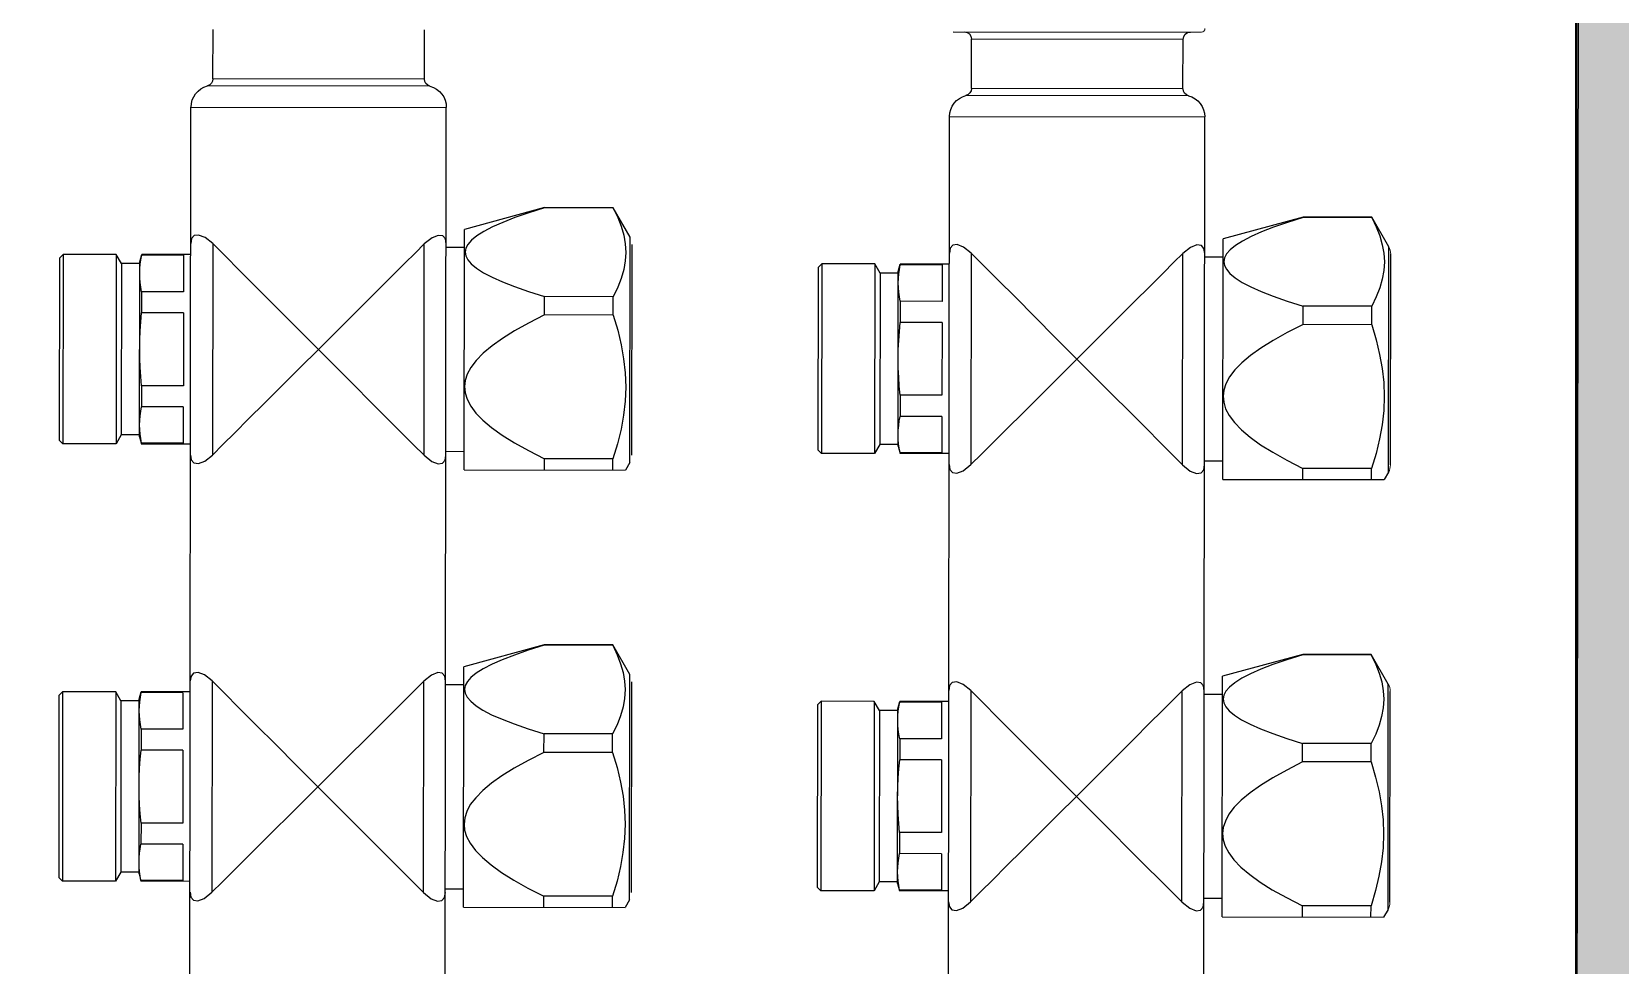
# Model space of a CAD drawing. Header units: millimetres. Extents: x 898 to 1196, y 229 to 443.
# Drawn here: x 1107.3531 to 1107.4948, y 341.9827 to 342.0661 of the extents above; entities that cross this region are included whole.
import ezdxf

# ---------------------------------------------------------------- set-up
doc = ezdxf.new("R2010")
doc.units = ezdxf.units.MM
doc.layers.get('0').update_dxf_attribs({"color": 41})
for name, color, linetype, lineweight in [('alim', 5, 'Continuous', 5), ('CHAUFFAGE', 4, 'Continuous', 5), ('p hachure', 253, 'Continuous', 15), ('p mur', 7, 'Continuous', 40)]:
    doc.layers.add(name, color=color, linetype=linetype, lineweight=lineweight)

# ---------------------------------------------------------------- blocks, each defined once
blk = doc.blocks.new('AUDIT_I_240531090321-0')
at = {"color": 5, "linetype": 'Continuous'}
for centre, start, end in [((42.011, 3.885), 90, 120), ((44.903, 3.885), 60, 90), ((48.011, 3.885), 90, 120), ((50.903, 3.885), 60, 90)]:
    blk.add_arc(centre, 0.2, start, end, dxfattribs=at)
at = {"linetype": 'Continuous'}
blk.add_arc((53.995, 1.485), 0.05, 90, 180, dxfattribs=at)
blk = doc.blocks.new('c ef ecs')
at = {"layer": 'alim', "color": 5, "lineweight": -3}
for p, q in [((-303.87401, 72.86584), (-303.87368, 72.86617)), ((-303.87401, 72.86584), (-303.85708, 72.86584)), ((-303.87401, 72.8611), (-303.87401, 72.86584)), ((-303.87368, 72.86617), (-303.85741, 72.86617)), ((-303.85708, 72.86584), (-303.85741, 72.86617)), ((-303.85708, 72.8611), (-303.85708, 72.86584)), ((-303.83494, 72.86584), (-303.83462, 72.86617)), ((-303.83494, 72.86584), (-303.81802, 72.86584)), ((-303.83494, 72.8611), (-303.83494, 72.86584)), ((-303.83462, 72.86617), (-303.81834, 72.86617)), ((-303.81802, 72.86584), (-303.81834, 72.86617)), ((-303.81802, 72.8611), (-303.81802, 72.86584)), ((-303.87401, 72.8611), (-303.85708, 72.8611)), ((-303.8732, 72.86063), (-303.87401, 72.8611)), ((-303.8732, 72.86063), (-303.8579, 72.86063)), ((-303.8732, 72.859), (-303.8732, 72.86063)), ((-303.8579, 72.86063), (-303.85708, 72.8611)), ((-303.8579, 72.859), (-303.8579, 72.86063)), ((-303.83494, 72.8611), (-303.81802, 72.8611)), ((-303.83413, 72.86063), (-303.83494, 72.8611)), ((-303.83413, 72.86063), (-303.81883, 72.86063)), ((-303.83413, 72.859), (-303.83413, 72.86063)), ((-303.81883, 72.86063), (-303.81802, 72.8611)), ((-303.81883, 72.859), (-303.81883, 72.86063)), ((-303.87336, 72.859), (-303.87401, 72.85883)), ((-303.87401, 72.85883), (-303.87394, 72.85883)), ((-303.87401, 72.85445), (-303.87401, 72.85883)), ((-303.87353, 72.8589), (-303.87394, 72.85883)), ((-303.87394, 72.8551), (-303.87394, 72.85883)), ((-303.87313, 72.85896), (-303.87353, 72.8589)), ((-303.85773, 72.859), (-303.87336, 72.859)), ((-303.87272, 72.85899), (-303.87313, 72.85896)), ((-303.87231, 72.859), (-303.87272, 72.85899)), ((-303.8719, 72.85899), (-303.87231, 72.859)), ((-303.8715, 72.85896), (-303.8719, 72.85899)), ((-303.87109, 72.8589), (-303.8715, 72.85896)), ((-303.87068, 72.85883), (-303.87109, 72.8589)), ((-303.87068, 72.85883), (-303.8688, 72.85883)), ((-303.87068, 72.8551), (-303.87068, 72.85883)), ((-303.86799, 72.8589), (-303.8688, 72.85883)), ((-303.8688, 72.8551), (-303.8688, 72.85883)), ((-303.86718, 72.85896), (-303.86799, 72.8589)), ((-303.86636, 72.85899), (-303.86718, 72.85896)), ((-303.86555, 72.859), (-303.86636, 72.85899)), ((-303.86473, 72.85899), (-303.86555, 72.859)), ((-303.86391, 72.85896), (-303.86473, 72.85899)), ((-303.8631, 72.8589), (-303.86391, 72.85896)), ((-303.86229, 72.85883), (-303.8631, 72.8589)), ((-303.86229, 72.85883), (-303.86041, 72.85883)), ((-303.86229, 72.8551), (-303.86229, 72.85883)), ((-303.86, 72.8589), (-303.86041, 72.85883)), ((-303.86041, 72.8551), (-303.86041, 72.85883)), ((-303.85959, 72.85896), (-303.86, 72.8589)), ((-303.85919, 72.85899), (-303.85959, 72.85896)), ((-303.85878, 72.859), (-303.85919, 72.85899)), ((-303.85837, 72.85899), (-303.85878, 72.859)), ((-303.85796, 72.85896), (-303.85837, 72.85899)), ((-303.85756, 72.8589), (-303.85796, 72.85896)), ((-303.85773, 72.859), (-303.85708, 72.85883)), ((-303.85715, 72.85883), (-303.85756, 72.8589)), ((-303.85715, 72.85883), (-303.85708, 72.85883)), ((-303.85715, 72.8551), (-303.85715, 72.85883)), ((-303.85708, 72.85445), (-303.85708, 72.85883)), ((-303.83429, 72.859), (-303.83494, 72.85883)), ((-303.83494, 72.85883), (-303.83487, 72.85883)), ((-303.83494, 72.85445), (-303.83494, 72.85883)), ((-303.83447, 72.8589), (-303.83487, 72.85883)), ((-303.83487, 72.8551), (-303.83487, 72.85883)), ((-303.83406, 72.85896), (-303.83447, 72.8589)), ((-303.81867, 72.859), (-303.83429, 72.859)), ((-303.83365, 72.85899), (-303.83406, 72.85896)), ((-303.83325, 72.859), (-303.83365, 72.85899)), ((-303.83284, 72.85899), (-303.83325, 72.859)), ((-303.83243, 72.85896), (-303.83284, 72.85899)), ((-303.83203, 72.8589), (-303.83243, 72.85896)), ((-303.83162, 72.85883), (-303.83203, 72.8589)), ((-303.83162, 72.85883), (-303.82973, 72.85883)), ((-303.83162, 72.8551), (-303.83162, 72.85883)), ((-303.82892, 72.8589), (-303.82973, 72.85883)), ((-303.82973, 72.8551), (-303.82973, 72.85883)), ((-303.82811, 72.85896), (-303.82892, 72.8589)), ((-303.8273, 72.85899), (-303.82811, 72.85896)), ((-303.82648, 72.859), (-303.8273, 72.85899)), ((-303.82566, 72.85899), (-303.82648, 72.859)), ((-303.82485, 72.85896), (-303.82566, 72.85899)), ((-303.82404, 72.8589), (-303.82485, 72.85896)), ((-303.82322, 72.85883), (-303.82404, 72.8589)), ((-303.82322, 72.85883), (-303.82134, 72.85883)), ((-303.82322, 72.8551), (-303.82322, 72.85883)), ((-303.82093, 72.8589), (-303.82134, 72.85883)), ((-303.82134, 72.8551), (-303.82134, 72.85883)), ((-303.82053, 72.85896), (-303.82093, 72.8589)), ((-303.82012, 72.85899), (-303.82053, 72.85896)), ((-303.81971, 72.859), (-303.82012, 72.85899)), ((-303.81931, 72.85899), (-303.81971, 72.859)), ((-303.8189, 72.85896), (-303.81931, 72.85899)), ((-303.81849, 72.8589), (-303.8189, 72.85896)), ((-303.81867, 72.859), (-303.81802, 72.85883)), ((-303.81809, 72.85883), (-303.81849, 72.8589)), ((-303.81809, 72.85883), (-303.81802, 72.85883)), ((-303.81809, 72.8551), (-303.81809, 72.85883)), ((-303.81802, 72.85445), (-303.81802, 72.85883)), ((-303.88718, 72.85445), (-303.88718, 72.83166)), ((-303.61665, 72.85445), (-303.88718, 72.85445)), ((-303.8757, 72.85415), (-303.87543, 72.85438)), ((-303.87543, 72.85438), (-303.87499, 72.85445)), ((-303.87394, 72.8551), (-303.87068, 72.8551)), ((-303.8688, 72.8551), (-303.86229, 72.8551)), ((-303.86041, 72.8551), (-303.85715, 72.8551)), ((-303.8561, 72.85445), (-303.85566, 72.85438)), ((-303.85566, 72.85438), (-303.85539, 72.85415)), ((-303.83663, 72.85415), (-303.83636, 72.85438)), ((-303.83636, 72.85438), (-303.83592, 72.85445)), ((-303.83487, 72.8551), (-303.83162, 72.8551)), ((-303.82973, 72.8551), (-303.82322, 72.8551)), ((-303.82134, 72.8551), (-303.81809, 72.8551)), ((-303.81704, 72.85445), (-303.8166, 72.85438)), ((-303.8166, 72.85438), (-303.81633, 72.85415)), ((-303.88908, 72.83312), (-303.88908, 72.85298)), ((-303.87575, 72.85375), (-303.8757, 72.85415)), ((-303.87553, 72.85318), (-303.87575, 72.85375)), ((-303.87499, 72.85249), (-303.87553, 72.85318)), ((-303.85556, 72.85318), (-303.8561, 72.85249)), ((-303.85534, 72.85375), (-303.85556, 72.85318)), ((-303.85539, 72.85415), (-303.85534, 72.85375)), ((-303.83669, 72.85375), (-303.83663, 72.85415)), ((-303.83647, 72.85318), (-303.83669, 72.85375)), ((-303.83592, 72.85249), (-303.83647, 72.85318)), ((-303.81649, 72.85318), (-303.81704, 72.85249)), ((-303.81627, 72.85375), (-303.81649, 72.85318)), ((-303.81633, 72.85415), (-303.81627, 72.85375)), ((-303.88971, 72.85249), (-303.89412, 72.85249)), ((-303.88971, 72.83361), (-303.88971, 72.85249)), ((-303.87499, 72.85249), (-303.8561, 72.85249)), ((-303.87499, 72.85249), (-303.87389, 72.85139)), ((-303.87389, 72.85139), (-303.87259, 72.8501)), ((-303.85809, 72.85051), (-303.85703, 72.85157)), ((-303.85703, 72.85157), (-303.8561, 72.85249)), ((-303.83592, 72.85249), (-303.81704, 72.85249)), ((-303.83592, 72.85249), (-303.83482, 72.85139)), ((-303.83482, 72.85139), (-303.83352, 72.8501)), ((-303.81902, 72.85051), (-303.81796, 72.85157)), ((-303.81796, 72.85157), (-303.81704, 72.85249)), ((-303.87259, 72.8501), (-303.87105, 72.84856)), ((-303.85933, 72.84927), (-303.85809, 72.85051)), ((-303.83352, 72.8501), (-303.83198, 72.84856)), ((-303.82026, 72.84927), (-303.81902, 72.85051)), ((-303.87105, 72.84856), (-303.86931, 72.84681)), ((-303.86074, 72.84786), (-303.85933, 72.84927)), ((-303.83198, 72.84856), (-303.83024, 72.84681)), ((-303.82167, 72.84786), (-303.82026, 72.84927)), ((-303.8639, 72.8447), (-303.86074, 72.84786)), ((-303.82483, 72.8447), (-303.82167, 72.84786)), ((-303.86931, 72.84681), (-303.86745, 72.84495)), ((-303.83024, 72.84681), (-303.82838, 72.84495)), ((-303.86745, 72.84495), (-303.86555, 72.84305)), ((-303.86555, 72.84305), (-303.8639, 72.8447)), ((-303.82838, 72.84495), (-303.82648, 72.84305)), ((-303.82648, 72.84305), (-303.82483, 72.8447)), ((-303.86555, 72.84305), (-303.86742, 72.84118)), ((-303.86391, 72.84141), (-303.86555, 72.84305)), ((-303.82648, 72.84305), (-303.82835, 72.84118)), ((-303.82484, 72.84141), (-303.82648, 72.84305)), ((-303.86742, 72.84118), (-303.87068, 72.83792)), ((-303.85934, 72.83684), (-303.86391, 72.84141)), ((-303.82835, 72.84118), (-303.83161, 72.83792)), ((-303.82027, 72.83684), (-303.82484, 72.84141)), ((-303.87068, 72.83792), (-303.87205, 72.83655)), ((-303.83161, 72.83792), (-303.83298, 72.83655)), ((-303.87205, 72.83655), (-303.87323, 72.83537)), ((-303.85809, 72.8356), (-303.85934, 72.83684)), ((-303.83298, 72.83655), (-303.83416, 72.83537)), ((-303.81903, 72.8356), (-303.82027, 72.83684)), ((-303.8742, 72.8344), (-303.87499, 72.83361)), ((-303.87323, 72.83537), (-303.8742, 72.8344)), ((-303.85703, 72.83454), (-303.85809, 72.8356)), ((-303.8561, 72.83361), (-303.85703, 72.83454)), ((-303.83513, 72.8344), (-303.83592, 72.83361)), ((-303.83416, 72.83537), (-303.83513, 72.8344)), ((-303.81796, 72.83454), (-303.81903, 72.8356)), ((-303.81704, 72.83361), (-303.81796, 72.83454)), ((-303.88971, 72.83361), (-303.89412, 72.83361)), ((-303.87575, 72.83236), (-303.87553, 72.83292)), ((-303.87553, 72.83292), (-303.87499, 72.83361)), ((-303.8561, 72.83361), (-303.87499, 72.83361)), ((-303.8561, 72.83361), (-303.85556, 72.83292)), ((-303.85556, 72.83292), (-303.85534, 72.83236)), ((-303.83669, 72.83236), (-303.83647, 72.83292)), ((-303.83647, 72.83292), (-303.83592, 72.83361)), ((-303.81704, 72.83361), (-303.83592, 72.83361)), ((-303.81704, 72.83361), (-303.81649, 72.83292)), ((-303.81649, 72.83292), (-303.81627, 72.83236)), ((-303.61665, 72.83166), (-303.88718, 72.83166)), ((-303.8757, 72.83196), (-303.87575, 72.83236)), ((-303.87543, 72.83173), (-303.8757, 72.83196)), ((-303.87499, 72.83166), (-303.87543, 72.83173)), ((-303.87466, 72.83003), (-303.87466, 72.83166)), ((-303.85643, 72.83003), (-303.85643, 72.83166)), ((-303.85566, 72.83173), (-303.8561, 72.83166)), ((-303.85539, 72.83196), (-303.85566, 72.83173)), ((-303.85534, 72.83236), (-303.85539, 72.83196)), ((-303.83663, 72.83196), (-303.83669, 72.83236)), ((-303.83636, 72.83173), (-303.83663, 72.83196)), ((-303.83592, 72.83166), (-303.83636, 72.83173)), ((-303.83559, 72.83003), (-303.83559, 72.83166)), ((-303.81736, 72.83003), (-303.81736, 72.83166)), ((-303.8166, 72.83173), (-303.81704, 72.83166)), ((-303.81633, 72.83196), (-303.8166, 72.83173)), ((-303.81627, 72.83236), (-303.81633, 72.83196)), ((-303.87824, 72.82287), (-303.87629, 72.83003)), ((-303.8548, 72.83003), (-303.87629, 72.83003)), ((-303.87611, 72.8283), (-303.87571, 72.82892)), ((-303.87571, 72.82892), (-303.87533, 72.8294)), ((-303.87533, 72.8294), (-303.87495, 72.82972)), ((-303.87495, 72.82972), (-303.8746, 72.8299)), ((-303.8746, 72.8299), (-303.87426, 72.82996)), ((-303.87426, 72.82996), (-303.87392, 72.8299)), ((-303.87392, 72.8299), (-303.87357, 72.82973)), ((-303.87357, 72.82973), (-303.8732, 72.82941)), ((-303.8732, 72.82941), (-303.87281, 72.82894)), ((-303.87281, 72.82894), (-303.87241, 72.82832)), ((-303.86523, 72.82833), (-303.86459, 72.82896)), ((-303.86459, 72.82896), (-303.86396, 72.82944)), ((-303.86396, 72.82944), (-303.86336, 72.82976)), ((-303.86336, 72.82976), (-303.86279, 72.82994)), ((-303.86279, 72.82994), (-303.86224, 72.83)), ((-303.86224, 72.83), (-303.86169, 72.82995)), ((-303.86169, 72.82995), (-303.86112, 72.82977)), ((-303.86112, 72.82977), (-303.86051, 72.82945)), ((-303.86051, 72.82945), (-303.85988, 72.82898)), ((-303.85988, 72.82898), (-303.85924, 72.82836)), ((-303.8548, 72.83003), (-303.8548, 72.81562)), ((-303.83918, 72.82287), (-303.83722, 72.83003)), ((-303.81574, 72.83003), (-303.83722, 72.83003)), ((-303.83704, 72.8283), (-303.83665, 72.82892)), ((-303.83665, 72.82892), (-303.83626, 72.8294)), ((-303.83626, 72.8294), (-303.83589, 72.82972)), ((-303.83589, 72.82972), (-303.83553, 72.8299)), ((-303.83553, 72.8299), (-303.83519, 72.82996)), ((-303.83519, 72.82996), (-303.83486, 72.8299)), ((-303.83486, 72.8299), (-303.83451, 72.82973)), ((-303.83451, 72.82973), (-303.83413, 72.82941)), ((-303.83413, 72.82941), (-303.83374, 72.82894)), ((-303.83374, 72.82894), (-303.83335, 72.82832)), ((-303.82617, 72.82833), (-303.82552, 72.82896)), ((-303.82552, 72.82896), (-303.8249, 72.82944)), ((-303.8249, 72.82944), (-303.82429, 72.82976)), ((-303.82429, 72.82976), (-303.82372, 72.82994)), ((-303.82372, 72.82994), (-303.82317, 72.83)), ((-303.82317, 72.83), (-303.82262, 72.82995)), ((-303.82262, 72.82995), (-303.82205, 72.82977)), ((-303.82205, 72.82977), (-303.82145, 72.82945)), ((-303.82145, 72.82945), (-303.82082, 72.82898)), ((-303.82082, 72.82898), (-303.82017, 72.82836)), ((-303.81574, 72.83003), (-303.81574, 72.81562)), ((-303.87692, 72.8266), (-303.87651, 72.82752)), ((-303.87651, 72.82752), (-303.87611, 72.8283)), ((-303.87241, 72.82832), (-303.87201, 72.82755)), ((-303.87201, 72.82755), (-303.8716, 72.82662)), ((-303.86655, 72.82662), (-303.86588, 72.82755)), ((-303.86588, 72.82755), (-303.86523, 72.82833)), ((-303.85924, 72.82836), (-303.85858, 72.82758)), ((-303.85858, 72.82758), (-303.85791, 72.82664)), ((-303.83785, 72.8266), (-303.83744, 72.82752)), ((-303.83744, 72.82752), (-303.83704, 72.8283)), ((-303.83335, 72.82832), (-303.83294, 72.82755)), ((-303.83294, 72.82755), (-303.83253, 72.82662)), ((-303.82748, 72.82662), (-303.82682, 72.82755)), ((-303.82682, 72.82755), (-303.82617, 72.82833)), ((-303.82017, 72.82836), (-303.81952, 72.82758)), ((-303.81952, 72.82758), (-303.81885, 72.82664)), ((-303.87734, 72.82552), (-303.87692, 72.8266)), ((-303.8716, 72.82662), (-303.87118, 72.82554)), ((-303.86723, 72.82554), (-303.86655, 72.82662)), ((-303.85791, 72.82664), (-303.85723, 72.82555)), ((-303.83827, 72.82552), (-303.83785, 72.8266)), ((-303.83253, 72.82662), (-303.83211, 72.82554)), ((-303.82816, 72.82554), (-303.82748, 72.82662)), ((-303.81885, 72.82664), (-303.81816, 72.82555)), ((-303.87777, 72.82428), (-303.87734, 72.82552)), ((-303.87118, 72.82554), (-303.87074, 72.82429)), ((-303.86792, 72.82429), (-303.86723, 72.82554)), ((-303.85723, 72.82555), (-303.85653, 72.8243)), ((-303.8387, 72.82428), (-303.83827, 72.82552)), ((-303.83211, 72.82554), (-303.83168, 72.82429)), ((-303.82886, 72.82429), (-303.82816, 72.82554)), ((-303.81816, 72.82555), (-303.81746, 72.8243)), ((-303.87821, 72.82287), (-303.87777, 72.82428)), ((-303.87074, 72.82429), (-303.87029, 72.82287)), ((-303.86865, 72.82287), (-303.86792, 72.82429)), ((-303.85653, 72.8243), (-303.8558, 72.82287)), ((-303.83915, 72.82287), (-303.8387, 72.82428)), ((-303.83168, 72.82429), (-303.83123, 72.82287)), ((-303.82958, 72.82287), (-303.82886, 72.82429)), ((-303.81746, 72.8243), (-303.81673, 72.82287)), ((-303.87821, 72.82287), (-303.87824, 72.82287)), ((-303.87824, 72.81675), (-303.87824, 72.82287)), ((-303.87821, 72.81675), (-303.87821, 72.82287)), ((-303.86865, 72.82287), (-303.87029, 72.82287)), ((-303.87029, 72.81675), (-303.87029, 72.82287)), ((-303.86865, 72.81675), (-303.86865, 72.82287)), ((-303.8548, 72.82287), (-303.8558, 72.82287)), ((-303.8558, 72.81675), (-303.8558, 72.82287)), ((-303.83915, 72.82287), (-303.83918, 72.82287)), ((-303.83918, 72.81675), (-303.83918, 72.82287)), ((-303.83915, 72.81675), (-303.83915, 72.82287)), ((-303.82958, 72.82287), (-303.83123, 72.82287)), ((-303.83123, 72.81675), (-303.83123, 72.82287)), ((-303.82958, 72.81675), (-303.82958, 72.82287)), ((-303.81574, 72.82287), (-303.81673, 72.82287)), ((-303.81673, 72.81675), (-303.81673, 72.82287)), ((-303.87821, 72.81675), (-303.87824, 72.81675)), ((-303.87561, 72.81523), (-303.87824, 72.81675)), ((-303.87821, 72.81675), (-303.87737, 72.81634)), ((-303.87737, 72.81634), (-303.87658, 72.81604)), ((-303.87658, 72.81604), (-303.8758, 72.81581)), ((-303.87271, 72.81581), (-303.87193, 72.81604)), ((-303.87193, 72.81604), (-303.87113, 72.81634)), ((-303.87113, 72.81634), (-303.87029, 72.81675)), ((-303.86865, 72.81675), (-303.87029, 72.81675)), ((-303.86865, 72.81675), (-303.86729, 72.81634)), ((-303.86729, 72.81634), (-303.86599, 72.81603)), ((-303.86599, 72.81603), (-303.86473, 72.81581)), ((-303.85972, 72.81581), (-303.85845, 72.81603)), ((-303.85845, 72.81603), (-303.85716, 72.81634)), ((-303.85716, 72.81634), (-303.8558, 72.81675)), ((-303.8548, 72.81675), (-303.8558, 72.81675)), ((-303.83915, 72.81675), (-303.83918, 72.81675)), ((-303.83655, 72.81523), (-303.83918, 72.81675)), ((-303.83915, 72.81675), (-303.83831, 72.81634)), ((-303.83831, 72.81634), (-303.83751, 72.81604)), ((-303.83751, 72.81604), (-303.83673, 72.81581)), ((-303.83364, 72.81581), (-303.83286, 72.81604)), ((-303.83286, 72.81604), (-303.83206, 72.81634)), ((-303.83206, 72.81634), (-303.83123, 72.81675)), ((-303.82958, 72.81675), (-303.83123, 72.81675)), ((-303.82958, 72.81675), (-303.82822, 72.81634)), ((-303.82822, 72.81634), (-303.82693, 72.81603)), ((-303.82693, 72.81603), (-303.82566, 72.81581)), ((-303.82065, 72.81581), (-303.81939, 72.81603)), ((-303.81939, 72.81603), (-303.81809, 72.81634)), ((-303.81809, 72.81634), (-303.81673, 72.81675)), ((-303.81574, 72.81675), (-303.81673, 72.81675)), ((-303.8758, 72.81581), (-303.87502, 72.81568)), ((-303.85548, 72.81523), (-303.87561, 72.81523)), ((-303.87502, 72.81568), (-303.87425, 72.81563)), ((-303.85613, 72.81505), (-303.87496, 72.81505)), ((-303.87425, 72.81563), (-303.87348, 72.81568)), ((-303.87348, 72.81568), (-303.87271, 72.81581)), ((-303.86473, 72.81581), (-303.86348, 72.81567)), ((-303.86348, 72.81567), (-303.86222, 72.81562)), ((-303.86222, 72.81562), (-303.86097, 72.81567)), ((-303.86097, 72.81567), (-303.85972, 72.81581)), ((-303.85548, 72.81523), (-303.8548, 72.81562)), ((-303.83673, 72.81581), (-303.83596, 72.81568)), ((-303.81641, 72.81523), (-303.83655, 72.81523)), ((-303.83596, 72.81568), (-303.83519, 72.81563)), ((-303.81706, 72.81505), (-303.8359, 72.81505)), ((-303.83519, 72.81563), (-303.83441, 72.81568)), ((-303.83441, 72.81568), (-303.83364, 72.81581)), ((-303.82566, 72.81581), (-303.82441, 72.81567)), ((-303.82441, 72.81567), (-303.82316, 72.81562)), ((-303.82316, 72.81562), (-303.8219, 72.81567)), ((-303.8219, 72.81567), (-303.82065, 72.81581)), ((-303.81641, 72.81523), (-303.81574, 72.81562))]:
    blk.add_line(p, q, dxfattribs=at)
at = {"layer": 'alim', "color": 1, "lineweight": -3}
for p, q in [((-303.87324, 72.79814), (-303.87291, 72.79846)), ((-303.87324, 72.79814), (-303.85631, 72.79814)), ((-303.87324, 72.7934), (-303.87324, 72.79814)), ((-303.87291, 72.79846), (-303.85663, 72.79846)), ((-303.85631, 72.79814), (-303.85663, 72.79846)), ((-303.85631, 72.7934), (-303.85631, 72.79814)), ((-303.83417, 72.79814), (-303.83384, 72.79846)), ((-303.83417, 72.79814), (-303.81724, 72.79814)), ((-303.83417, 72.7934), (-303.83417, 72.79814)), ((-303.83384, 72.79846), (-303.81757, 72.79846)), ((-303.81724, 72.79814), (-303.81757, 72.79846)), ((-303.81724, 72.7934), (-303.81724, 72.79814)), ((-303.87324, 72.7934), (-303.85631, 72.7934)), ((-303.87242, 72.79293), (-303.87324, 72.7934)), ((-303.85712, 72.79293), (-303.85631, 72.7934)), ((-303.83417, 72.7934), (-303.81724, 72.7934)), ((-303.83336, 72.79293), (-303.83417, 72.7934)), ((-303.81805, 72.79293), (-303.81724, 72.7934)), ((-303.87242, 72.79293), (-303.85712, 72.79293)), ((-303.87242, 72.7913), (-303.87242, 72.79293)), ((-303.85712, 72.7913), (-303.85712, 72.79293)), ((-303.83336, 72.79293), (-303.81805, 72.79293)), ((-303.83336, 72.7913), (-303.83336, 72.79293)), ((-303.81805, 72.7913), (-303.81805, 72.79293)), ((-303.87258, 72.7913), (-303.87324, 72.79112)), ((-303.87324, 72.79112), (-303.87317, 72.79112)), ((-303.87324, 72.78674), (-303.87324, 72.79112)), ((-303.87276, 72.7912), (-303.87317, 72.79112)), ((-303.87317, 72.78739), (-303.87317, 72.79112)), ((-303.87235, 72.79125), (-303.87276, 72.7912)), ((-303.85696, 72.7913), (-303.87258, 72.7913)), ((-303.87195, 72.79129), (-303.87235, 72.79125)), ((-303.87154, 72.7913), (-303.87195, 72.79129)), ((-303.87113, 72.79129), (-303.87154, 72.7913)), ((-303.87072, 72.79125), (-303.87113, 72.79129)), ((-303.87032, 72.7912), (-303.87072, 72.79125)), ((-303.86991, 72.79112), (-303.87032, 72.7912)), ((-303.86991, 72.79112), (-303.86803, 72.79112)), ((-303.86991, 72.78739), (-303.86991, 72.79112)), ((-303.86721, 72.7912), (-303.86803, 72.79112)), ((-303.86803, 72.78739), (-303.86803, 72.79112)), ((-303.8664, 72.79125), (-303.86721, 72.7912)), ((-303.86559, 72.79129), (-303.8664, 72.79125)), ((-303.86477, 72.7913), (-303.86559, 72.79129)), ((-303.86395, 72.79129), (-303.86477, 72.7913)), ((-303.86314, 72.79125), (-303.86395, 72.79129)), ((-303.86233, 72.7912), (-303.86314, 72.79125)), ((-303.86152, 72.79112), (-303.86233, 72.7912)), ((-303.86152, 72.79112), (-303.85963, 72.79112)), ((-303.86152, 72.78739), (-303.86152, 72.79112)), ((-303.85922, 72.7912), (-303.85963, 72.79112)), ((-303.85963, 72.78739), (-303.85963, 72.79112)), ((-303.85882, 72.79125), (-303.85922, 72.7912)), ((-303.85841, 72.79129), (-303.85882, 72.79125)), ((-303.858, 72.7913), (-303.85841, 72.79129)), ((-303.8576, 72.79129), (-303.858, 72.7913)), ((-303.85719, 72.79125), (-303.8576, 72.79129)), ((-303.85678, 72.7912), (-303.85719, 72.79125)), ((-303.85696, 72.7913), (-303.85631, 72.79112)), ((-303.85638, 72.79112), (-303.85678, 72.7912)), ((-303.85638, 72.79112), (-303.85631, 72.79112)), ((-303.85638, 72.78739), (-303.85638, 72.79112)), ((-303.85631, 72.78674), (-303.85631, 72.79112)), ((-303.83352, 72.7913), (-303.83417, 72.79112)), ((-303.83417, 72.79112), (-303.8341, 72.79112)), ((-303.83417, 72.78674), (-303.83417, 72.79112)), ((-303.83369, 72.7912), (-303.8341, 72.79112)), ((-303.8341, 72.78739), (-303.8341, 72.79112)), ((-303.83329, 72.79125), (-303.83369, 72.7912)), ((-303.81789, 72.7913), (-303.83352, 72.7913)), ((-303.83288, 72.79129), (-303.83329, 72.79125)), ((-303.83247, 72.7913), (-303.83288, 72.79129)), ((-303.83206, 72.79129), (-303.83247, 72.7913)), ((-303.83166, 72.79125), (-303.83206, 72.79129)), ((-303.83125, 72.7912), (-303.83166, 72.79125)), ((-303.83084, 72.79112), (-303.83125, 72.7912)), ((-303.83084, 72.79112), (-303.82896, 72.79112)), ((-303.83084, 72.78739), (-303.83084, 72.79112)), ((-303.82815, 72.7912), (-303.82896, 72.79112)), ((-303.82896, 72.78739), (-303.82896, 72.79112)), ((-303.82734, 72.79125), (-303.82815, 72.7912)), ((-303.82652, 72.79129), (-303.82734, 72.79125)), ((-303.8257, 72.7913), (-303.82652, 72.79129)), ((-303.82489, 72.79129), (-303.8257, 72.7913)), ((-303.82407, 72.79125), (-303.82489, 72.79129)), ((-303.82326, 72.7912), (-303.82407, 72.79125)), ((-303.82245, 72.79112), (-303.82326, 72.7912)), ((-303.82245, 72.79112), (-303.82057, 72.79112)), ((-303.82245, 72.78739), (-303.82245, 72.79112)), ((-303.82016, 72.7912), (-303.82057, 72.79112)), ((-303.82057, 72.78739), (-303.82057, 72.79112)), ((-303.81975, 72.79125), (-303.82016, 72.7912)), ((-303.81935, 72.79129), (-303.81975, 72.79125)), ((-303.81894, 72.7913), (-303.81935, 72.79129)), ((-303.81853, 72.79129), (-303.81894, 72.7913)), ((-303.81812, 72.79125), (-303.81853, 72.79129)), ((-303.81772, 72.7912), (-303.81812, 72.79125)), ((-303.81789, 72.7913), (-303.81724, 72.79112)), ((-303.81731, 72.79112), (-303.81772, 72.7912)), ((-303.81731, 72.79112), (-303.81724, 72.79112)), ((-303.81731, 72.78739), (-303.81731, 72.79112)), ((-303.81724, 72.78674), (-303.81724, 72.79112)), ((-303.89399, 72.78642), (-303.89399, 72.76428)), ((-303.88641, 72.78674), (-303.88641, 72.76395)), ((-303.61588, 72.78674), (-303.88641, 72.78674)), ((-303.87498, 72.78604), (-303.87493, 72.78644)), ((-303.87493, 72.78644), (-303.87465, 72.78667)), ((-303.87465, 72.78667), (-303.87421, 72.78674)), ((-303.87317, 72.78739), (-303.86991, 72.78739)), ((-303.86803, 72.78739), (-303.86152, 72.78739)), ((-303.85963, 72.78739), (-303.85638, 72.78739)), ((-303.85533, 72.78674), (-303.85489, 72.78667)), ((-303.85489, 72.78667), (-303.85462, 72.78644)), ((-303.85462, 72.78644), (-303.85456, 72.78604)), ((-303.83591, 72.78604), (-303.83586, 72.78644)), ((-303.83586, 72.78644), (-303.83559, 72.78667)), ((-303.83559, 72.78667), (-303.83515, 72.78674)), ((-303.8341, 72.78739), (-303.83084, 72.78739)), ((-303.82896, 72.78739), (-303.82245, 72.78739)), ((-303.82057, 72.78739), (-303.81731, 72.78739)), ((-303.81626, 72.78674), (-303.81582, 72.78667)), ((-303.81582, 72.78667), (-303.81555, 72.78644)), ((-303.81555, 72.78644), (-303.8155, 72.78604)), ((-303.89334, 72.76591), (-303.89334, 72.78479)), ((-303.88893, 72.78479), (-303.89334, 72.78479)), ((-303.88893, 72.76591), (-303.88893, 72.78479)), ((-303.8883, 72.76542), (-303.8883, 72.78528)), ((-303.87476, 72.78547), (-303.87498, 72.78604)), ((-303.87421, 72.78479), (-303.87476, 72.78547)), ((-303.87421, 72.78479), (-303.85533, 72.78479)), ((-303.87421, 72.78479), (-303.87311, 72.78369)), ((-303.85626, 72.78386), (-303.85533, 72.78479)), ((-303.85478, 72.78548), (-303.85533, 72.78479)), ((-303.85456, 72.78604), (-303.85478, 72.78548)), ((-303.83569, 72.78547), (-303.83591, 72.78604)), ((-303.83515, 72.78479), (-303.83569, 72.78547)), ((-303.83515, 72.78479), (-303.81626, 72.78479)), ((-303.83515, 72.78479), (-303.83404, 72.78369)), ((-303.81719, 72.78386), (-303.81626, 72.78479)), ((-303.81572, 72.78548), (-303.81626, 72.78479)), ((-303.8155, 72.78604), (-303.81572, 72.78548)), ((-303.87311, 72.78369), (-303.87182, 72.78239)), ((-303.85732, 72.7828), (-303.85626, 72.78386)), ((-303.83404, 72.78369), (-303.83275, 72.78239)), ((-303.81825, 72.7828), (-303.81719, 72.78386)), ((-303.87182, 72.78239), (-303.87028, 72.78085)), ((-303.85855, 72.78157), (-303.85732, 72.7828)), ((-303.83275, 72.78239), (-303.83121, 72.78085)), ((-303.81949, 72.78157), (-303.81825, 72.7828)), ((-303.87028, 72.78085), (-303.86853, 72.77911)), ((-303.85996, 72.78015), (-303.85855, 72.78157)), ((-303.83121, 72.78085), (-303.82947, 72.77911)), ((-303.8209, 72.78015), (-303.81949, 72.78157)), ((-303.86853, 72.77911), (-303.86667, 72.77725)), ((-303.86312, 72.77699), (-303.85996, 72.78015)), ((-303.82947, 72.77911), (-303.8276, 72.77725)), ((-303.82406, 72.77699), (-303.8209, 72.78015)), ((-303.86667, 72.77725), (-303.86477, 72.77535)), ((-303.86477, 72.77535), (-303.86312, 72.77699)), ((-303.8276, 72.77725), (-303.8257, 72.77535)), ((-303.8257, 72.77535), (-303.82406, 72.77699)), ((-303.86477, 72.77535), (-303.86664, 72.77348)), ((-303.86313, 72.77371), (-303.86477, 72.77535)), ((-303.8257, 72.77535), (-303.82758, 72.77348)), ((-303.82406, 72.77371), (-303.8257, 72.77535)), ((-303.86664, 72.77348), (-303.86991, 72.77021)), ((-303.85856, 72.76914), (-303.86313, 72.77371)), ((-303.82758, 72.77348), (-303.83084, 72.77021)), ((-303.81949, 72.76914), (-303.82406, 72.77371)), ((-303.86991, 72.77021), (-303.87127, 72.76885)), ((-303.85732, 72.7679), (-303.85856, 72.76914)), ((-303.83084, 72.77021), (-303.83221, 72.76885)), ((-303.81825, 72.7679), (-303.81949, 72.76914)), ((-303.87127, 72.76885), (-303.87245, 72.76767)), ((-303.85626, 72.76683), (-303.85732, 72.7679)), ((-303.83221, 72.76885), (-303.83338, 72.76767)), ((-303.81719, 72.76683), (-303.81825, 72.7679)), ((-303.87342, 72.7667), (-303.87421, 72.76591)), ((-303.87245, 72.76767), (-303.87342, 72.7667)), ((-303.85533, 72.7659), (-303.85626, 72.76683)), ((-303.83436, 72.7667), (-303.83514, 72.76591)), ((-303.83338, 72.76767), (-303.83436, 72.7667)), ((-303.81626, 72.7659), (-303.81719, 72.76683)), ((-303.88893, 72.76591), (-303.89334, 72.76591)), ((-303.87498, 72.76465), (-303.87476, 72.76522)), ((-303.87476, 72.76522), (-303.87421, 72.76591)), ((-303.85533, 72.76591), (-303.87421, 72.76591)), ((-303.85533, 72.7659), (-303.85478, 72.76522)), ((-303.85478, 72.76522), (-303.85456, 72.76465)), ((-303.83591, 72.76465), (-303.83569, 72.76522)), ((-303.83569, 72.76522), (-303.83514, 72.76591)), ((-303.81626, 72.76591), (-303.83514, 72.76591)), ((-303.81626, 72.7659), (-303.81572, 72.76522)), ((-303.81572, 72.76522), (-303.8155, 72.76465)), ((-303.61588, 72.76395), (-303.88641, 72.76395)), ((-303.87493, 72.76425), (-303.87498, 72.76465)), ((-303.87465, 72.76402), (-303.87493, 72.76425)), ((-303.87421, 72.76395), (-303.87465, 72.76402)), ((-303.87389, 72.76232), (-303.87389, 72.76395)), ((-303.85566, 72.76232), (-303.85566, 72.76395)), ((-303.85489, 72.76402), (-303.85533, 72.76395)), ((-303.85462, 72.76425), (-303.85489, 72.76402)), ((-303.85456, 72.76465), (-303.85462, 72.76425)), ((-303.83586, 72.76425), (-303.83591, 72.76465)), ((-303.83559, 72.76402), (-303.83586, 72.76425)), ((-303.83515, 72.76395), (-303.83559, 72.76402)), ((-303.83482, 72.76232), (-303.83482, 72.76395)), ((-303.81659, 72.76232), (-303.81659, 72.76395)), ((-303.81582, 72.76402), (-303.81626, 72.76395)), ((-303.81555, 72.76425), (-303.81582, 72.76402)), ((-303.8155, 72.76465), (-303.81555, 72.76425)), ((-303.87747, 72.75516), (-303.87551, 72.76232)), ((-303.85403, 72.76232), (-303.87551, 72.76232)), ((-303.87418, 72.76201), (-303.87382, 72.76219)), ((-303.87382, 72.76219), (-303.87349, 72.76225)), ((-303.87349, 72.76225), (-303.87315, 72.7622)), ((-303.87315, 72.7622), (-303.8728, 72.76202)), ((-303.86319, 72.76173), (-303.86258, 72.76205)), ((-303.86258, 72.76205), (-303.86201, 72.76224)), ((-303.86201, 72.76224), (-303.86146, 72.7623)), ((-303.86146, 72.7623), (-303.86092, 72.76224)), ((-303.86092, 72.76224), (-303.86034, 72.76207)), ((-303.86034, 72.76207), (-303.85974, 72.76175)), ((-303.85403, 72.76232), (-303.85403, 72.74791)), ((-303.8384, 72.75516), (-303.83645, 72.76232)), ((-303.81496, 72.76232), (-303.83645, 72.76232)), ((-303.83511, 72.76201), (-303.83476, 72.76219)), ((-303.83476, 72.76219), (-303.83442, 72.76225)), ((-303.83442, 72.76225), (-303.83408, 72.7622)), ((-303.83408, 72.7622), (-303.83373, 72.76202)), ((-303.82412, 72.76173), (-303.82352, 72.76205)), ((-303.82352, 72.76205), (-303.82295, 72.76224)), ((-303.82295, 72.76224), (-303.8224, 72.7623)), ((-303.8224, 72.7623), (-303.82185, 72.76224)), ((-303.82185, 72.76224), (-303.82128, 72.76207)), ((-303.82128, 72.76207), (-303.82067, 72.76175)), ((-303.81496, 72.76232), (-303.81496, 72.74791)), ((-303.87533, 72.76059), (-303.87494, 72.76122)), ((-303.87494, 72.76122), (-303.87455, 72.76169)), ((-303.87455, 72.76169), (-303.87418, 72.76201)), ((-303.8728, 72.76202), (-303.87242, 72.76171)), ((-303.87242, 72.76171), (-303.87204, 72.76124)), ((-303.87204, 72.76124), (-303.87164, 72.76062)), ((-303.87164, 72.76062), (-303.87123, 72.75984)), ((-303.86511, 72.75985), (-303.86446, 72.76063)), ((-303.86446, 72.76063), (-303.86382, 72.76125)), ((-303.86382, 72.76125), (-303.86319, 72.76173)), ((-303.85974, 72.76175), (-303.85911, 72.76128)), ((-303.85911, 72.76128), (-303.85846, 72.76065)), ((-303.85846, 72.76065), (-303.85781, 72.75987)), ((-303.83627, 72.76059), (-303.83587, 72.76122)), ((-303.83587, 72.76122), (-303.83548, 72.76169)), ((-303.83548, 72.76169), (-303.83511, 72.76201)), ((-303.83373, 72.76202), (-303.83336, 72.76171)), ((-303.83336, 72.76171), (-303.83297, 72.76124)), ((-303.83297, 72.76124), (-303.83257, 72.76062)), ((-303.83257, 72.76062), (-303.83217, 72.75984)), ((-303.82604, 72.75985), (-303.82539, 72.76063)), ((-303.82539, 72.76063), (-303.82475, 72.76125)), ((-303.82475, 72.76125), (-303.82412, 72.76173)), ((-303.82067, 72.76175), (-303.82004, 72.76128)), ((-303.82004, 72.76128), (-303.8194, 72.76065)), ((-303.8194, 72.76065), (-303.81874, 72.75987)), ((-303.87614, 72.75889), (-303.87573, 72.75982)), ((-303.87573, 72.75982), (-303.87533, 72.76059)), ((-303.87123, 72.75984), (-303.87082, 72.75892)), ((-303.86577, 72.75892), (-303.86511, 72.75985)), ((-303.85781, 72.75987), (-303.85714, 72.75894)), ((-303.83708, 72.75889), (-303.83667, 72.75982)), ((-303.83667, 72.75982), (-303.83627, 72.76059)), ((-303.83217, 72.75984), (-303.83176, 72.75892)), ((-303.82671, 72.75892), (-303.82604, 72.75985)), ((-303.81874, 72.75987), (-303.81807, 72.75894)), ((-303.87699, 72.75657), (-303.87656, 72.75782)), ((-303.87656, 72.75782), (-303.87614, 72.75889)), ((-303.87082, 72.75892), (-303.8704, 72.75783)), ((-303.8704, 72.75783), (-303.86997, 72.75658)), ((-303.86715, 72.75658), (-303.86645, 72.75783)), ((-303.86645, 72.75783), (-303.86577, 72.75892)), ((-303.85714, 72.75894), (-303.85646, 72.75785)), ((-303.85646, 72.75785), (-303.85575, 72.75659)), ((-303.83793, 72.75657), (-303.8375, 72.75782)), ((-303.8375, 72.75782), (-303.83708, 72.75889)), ((-303.83176, 72.75892), (-303.83133, 72.75783)), ((-303.83133, 72.75783), (-303.8309, 72.75658)), ((-303.82808, 72.75658), (-303.82739, 72.75783)), ((-303.82739, 72.75783), (-303.82671, 72.75892)), ((-303.81807, 72.75894), (-303.81739, 72.75785)), ((-303.81739, 72.75785), (-303.81669, 72.75659)), ((-303.87744, 72.75516), (-303.87699, 72.75657)), ((-303.86997, 72.75658), (-303.86952, 72.75516)), ((-303.86787, 72.75516), (-303.86715, 72.75658)), ((-303.85575, 72.75659), (-303.85502, 72.75516)), ((-303.83837, 72.75516), (-303.83793, 72.75657)), ((-303.8309, 72.75658), (-303.83045, 72.75516)), ((-303.82881, 72.75516), (-303.82808, 72.75658)), ((-303.81669, 72.75659), (-303.81596, 72.75516)), ((-303.87744, 72.75516), (-303.87747, 72.75516)), ((-303.87747, 72.74904), (-303.87747, 72.75516)), ((-303.87744, 72.74904), (-303.87744, 72.75516)), ((-303.86787, 72.75516), (-303.86952, 72.75516)), ((-303.86952, 72.74904), (-303.86952, 72.75516)), ((-303.86787, 72.74904), (-303.86787, 72.75516)), ((-303.85403, 72.75516), (-303.85502, 72.75516)), ((-303.85502, 72.74904), (-303.85502, 72.75516)), ((-303.83837, 72.75516), (-303.8384, 72.75516)), ((-303.8384, 72.74904), (-303.8384, 72.75516)), ((-303.83837, 72.74904), (-303.83837, 72.75516)), ((-303.82881, 72.75516), (-303.83045, 72.75516)), ((-303.83045, 72.74904), (-303.83045, 72.75516)), ((-303.82881, 72.74904), (-303.82881, 72.75516)), ((-303.81496, 72.75516), (-303.81596, 72.75516)), ((-303.81596, 72.74904), (-303.81596, 72.75516)), ((-303.87744, 72.74904), (-303.87747, 72.74904)), ((-303.87484, 72.74752), (-303.87747, 72.74904)), ((-303.87744, 72.74904), (-303.8766, 72.74864)), ((-303.8766, 72.74864), (-303.8758, 72.74833)), ((-303.8758, 72.74833), (-303.87502, 72.74811)), ((-303.87502, 72.74811), (-303.87425, 72.74797)), ((-303.87425, 72.74797), (-303.87348, 72.74792)), ((-303.87348, 72.74792), (-303.87271, 72.74797)), ((-303.87271, 72.74797), (-303.87193, 72.74811)), ((-303.87193, 72.74811), (-303.87115, 72.74833)), ((-303.87115, 72.74833), (-303.87036, 72.74864)), ((-303.87036, 72.74864), (-303.86952, 72.74904)), ((-303.86787, 72.74904), (-303.86952, 72.74904)), ((-303.86787, 72.74904), (-303.86651, 72.74864)), ((-303.86651, 72.74864), (-303.86522, 72.74833)), ((-303.86522, 72.74833), (-303.86395, 72.7481)), ((-303.86395, 72.7481), (-303.8627, 72.74796)), ((-303.8627, 72.74796), (-303.86145, 72.74792)), ((-303.86145, 72.74792), (-303.8602, 72.74796)), ((-303.8602, 72.74796), (-303.85894, 72.7481)), ((-303.85894, 72.7481), (-303.85768, 72.74833)), ((-303.85768, 72.74833), (-303.85638, 72.74864)), ((-303.85638, 72.74864), (-303.85502, 72.74904)), ((-303.85403, 72.74904), (-303.85502, 72.74904)), ((-303.8547, 72.74752), (-303.85403, 72.74791)), ((-303.83837, 72.74904), (-303.8384, 72.74904)), ((-303.83577, 72.74752), (-303.8384, 72.74904)), ((-303.83837, 72.74904), (-303.83753, 72.74864)), ((-303.83753, 72.74864), (-303.83674, 72.74833)), ((-303.83674, 72.74833), (-303.83596, 72.74811)), ((-303.83596, 72.74811), (-303.83518, 72.74797)), ((-303.83518, 72.74797), (-303.83441, 72.74792)), ((-303.83441, 72.74792), (-303.83364, 72.74797)), ((-303.83364, 72.74797), (-303.83287, 72.74811)), ((-303.83287, 72.74811), (-303.83209, 72.74833)), ((-303.83209, 72.74833), (-303.83129, 72.74864)), ((-303.83129, 72.74864), (-303.83045, 72.74904)), ((-303.82881, 72.74904), (-303.83045, 72.74904)), ((-303.82881, 72.74904), (-303.82745, 72.74864)), ((-303.82745, 72.74864), (-303.82615, 72.74833)), ((-303.82615, 72.74833), (-303.82489, 72.7481)), ((-303.82489, 72.7481), (-303.82363, 72.74796)), ((-303.82363, 72.74796), (-303.82238, 72.74792)), ((-303.82238, 72.74792), (-303.82113, 72.74796)), ((-303.82113, 72.74796), (-303.81988, 72.7481)), ((-303.81988, 72.7481), (-303.81861, 72.74833)), ((-303.81861, 72.74833), (-303.81732, 72.74864)), ((-303.81732, 72.74864), (-303.81596, 72.74904)), ((-303.81496, 72.74904), (-303.81596, 72.74904)), ((-303.81564, 72.74752), (-303.81496, 72.74791)), ((-303.8547, 72.74752), (-303.87484, 72.74752)), ((-303.85535, 72.74735), (-303.87419, 72.74735)), ((-303.81564, 72.74752), (-303.83577, 72.74752)), ((-303.81629, 72.74735), (-303.83512, 72.74735))]:
    blk.add_line(p, q, dxfattribs=at)
at = {"layer": 'alim', "color": 1, "linetype": 'ByBlock', "lineweight": -3}
blk.add_lwpolyline([(-303.97318, 72.88104), (-303.48203, 72.88104), (-303.48203, 72.73061), (-303.97318, 72.73061)], close=True, dxfattribs=at)
at = {"layer": 'alim', "color": 5, "lineweight": -3}
for centre, major_axis, start_param, end_param in [((-303.88718, 72.85249), (0.00138, 0.00138), 0.785398, 2.103515), ((-303.88971, 72.85314), (0.00046, 0.00046), 3.926991, 5.245104), ((-303.88971, 72.83296), (-0.00046, 0.00046), 4.179673, 5.497787), ((-303.88718, 72.83361), (-0.00138, 0.00138), 1.038078, 2.356194)]:
    blk.add_ellipse(centre, major_axis=major_axis, ratio=1, start_param=start_param, end_param=end_param, dxfattribs=at)
at = {"layer": 'alim', "color": 1, "lineweight": -3}
for centre, major_axis, start_param, end_param in [((-303.88641, 72.78479), (0.00138, 0.00138), 0.785398, 2.103515), ((-303.89334, 72.78544), (-0.00046, 0.00046), 0.785398, 2.356194), ((-303.88893, 72.78544), (0.00046, 0.00046), 3.926991, 5.245104), ((-303.89334, 72.76525), (-0.00046, 0.00046), -0.785398, 0.785398), ((-303.88893, 72.76525), (-0.00046, 0.00046), 4.179673, 5.497787), ((-303.88641, 72.76591), (-0.00138, 0.00138), 1.038078, 2.356194)]:
    blk.add_ellipse(centre, major_axis=major_axis, ratio=1, start_param=start_param, end_param=end_param, dxfattribs=at)
at = {"layer": 'alim', "color": 1, "lineweight": -3, "xscale": 0.006511055038041, "yscale": 0.006511055038041, "zscale": 0.006511055038041, "rotation": 180}
blk.add_blockref('AUDIT_I_240531090321-0', (-303.54275, 72.77395), dxfattribs=at)

msp = doc.modelspace()

# ---------------------------------------------------------------- hatches: boundary and pattern name
at = {"layer": 'p hachure', "transparency": 33554559}
h = msp.add_hatch(color=256, dxfattribs=at)
h.dxf.hatch_style = 1
h.paths.add_polyline_path([(1107.26347, 342.43355), (1107.26347, 342.29654), (1107.4909, 342.29654), (1107.4909, 341.50277), (1107.26347, 341.50277), (1107.26347, 339.58355), (1108.06347, 339.58355), (1108.06347, 339.68355), (1107.61347, 339.68355), (1107.61347, 341.63355), (1108.31347, 341.63355), (1108.31347, 341.73355), (1107.71347, 341.73355), (1107.71347, 342.43355)])

# ---------------------------------------------------------------- linework, layer by layer
at = {"layer": 'p mur'}
msp.add_lwpolyline([(1107.26347, 342.43355), (1107.26347, 342.29654), (1107.4909, 342.29654), (1107.4909, 341.50277), (1107.26347, 341.50277), (1107.26347, 339.58355)], dxfattribs=at)

# ---------------------------------------------------------------- block references
at = {"layer": 'CHAUFFAGE', "xscale": -1, "rotation": 89.93055087290372}
msp.add_blockref('c ef ecs', (1179.85331, 38.08412), dxfattribs=at)

doc.saveas('drawing.dxf')
